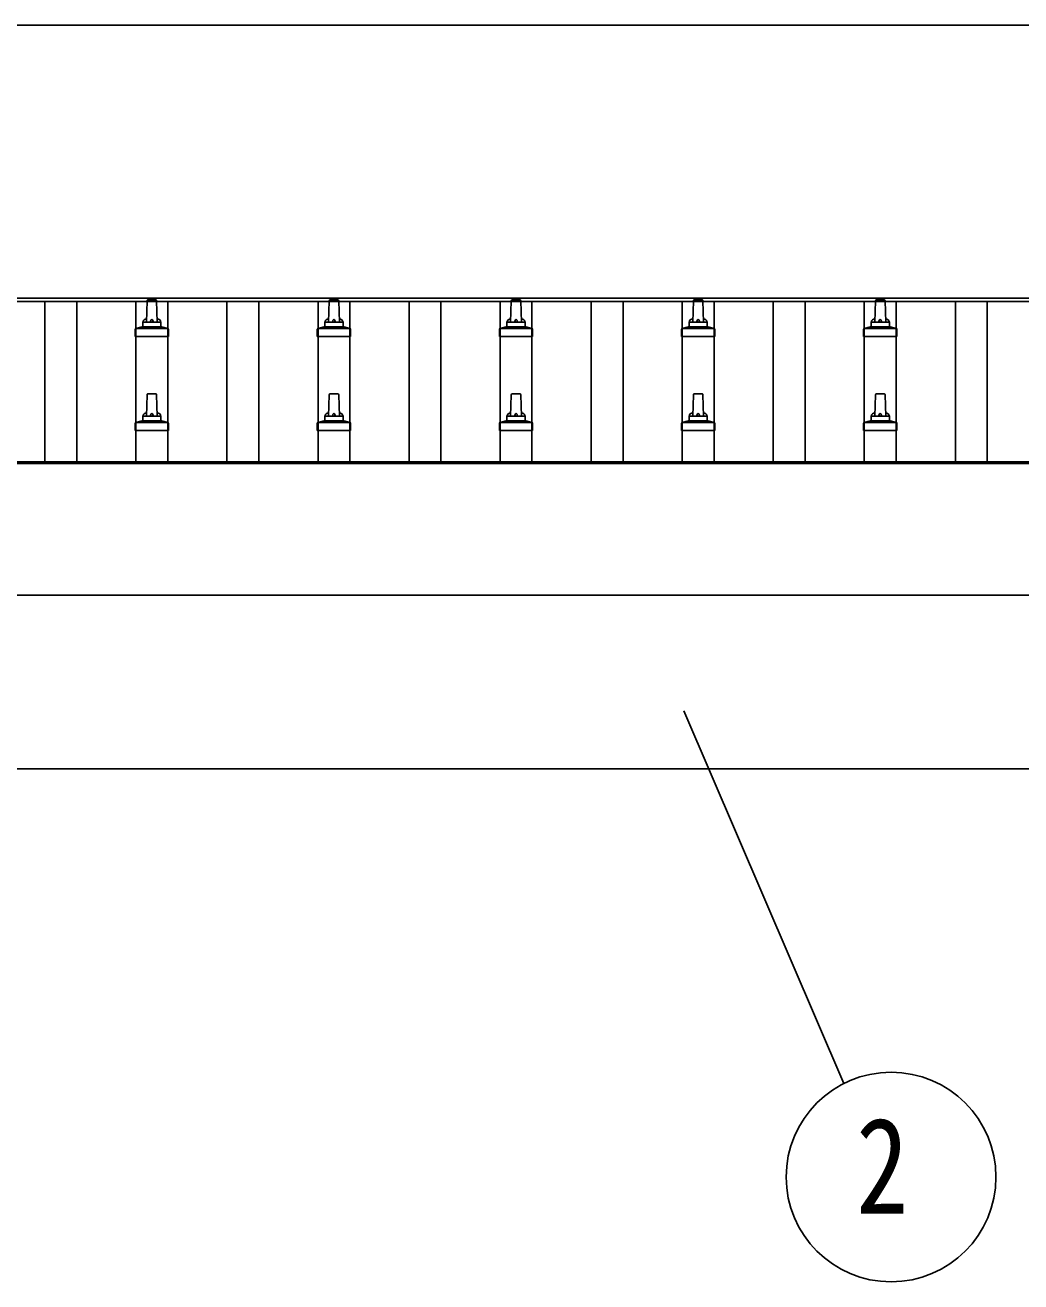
# Model space of a CAD drawing. Units: millimetres, scale not verified. Extents: x -16820 to 16820, y -11880 to 11880.
# Drawn here: x -12493 to -11399, y -6364 to -4983 of the extents above; entities that cross this region are included whole.
import ezdxf
from ezdxf.enums import TextEntityAlignment as Align

# ---------------------------------------------------------------- set-up
doc = ezdxf.new("R2010")
doc.units = ezdxf.units.MM
doc.header["$LTSCALE"] = 50
for name, color, linetype in [('0-4_YKK_13', 4, 'Continuous'), ('0-5_YKK_A1', 4, 'Continuous'), ('0-6_YKK_D', 6, 'Continuous')]:
    doc.layers.add(name, color=color, linetype=linetype)
doc.styles.add('ＭＳ ゴシック', font='')
doc.styles.get('ＭＳ ゴシック').set_extended_font_data('MS Gothic')

msp = doc.modelspace()

# ---------------------------------------------------------------- linework, layer by layer
at = {"layer": '0-4_YKK_13'}
for p, q in [((-12359.42, -5309.07), (-12358.69, -5285.55)), ((-12357.69, -5284.57), (-12349.15, -5284.57)), ((-12348.15, -5285.55), (-12347.42, -5309.07)), ((-12159.42, -5309.07), (-12158.69, -5285.55)), ((-12157.69, -5284.57), (-12149.15, -5284.57)), ((-12148.15, -5285.55), (-12147.42, -5309.07)), ((-11959.42, -5309.07), (-11958.69, -5285.55)), ((-11957.69, -5284.57), (-11949.15, -5284.57)), ((-11948.15, -5285.55), (-11947.42, -5309.07)), ((-11759.42, -5309.07), (-11758.69, -5285.55)), ((-11757.69, -5284.57), (-11749.15, -5284.57)), ((-11748.15, -5285.55), (-11747.42, -5309.07)), ((-11559.42, -5309.07), (-11558.69, -5285.55)), ((-11557.69, -5284.57), (-11549.15, -5284.57)), ((-11548.15, -5285.55), (-11547.42, -5309.07)), ((-12371.67, -5324.57), (-12371.67, -5316.86)), ((-12371.29, -5316.07), (-12335.55, -5316.07)), ((-12370.91, -5315.89), (-12364.19, -5314.26)), ((-12363.8, -5314.07), (-12343.04, -5314.07)), ((-12363.42, -5313.29), (-12363.42, -5309.07)), ((-12362.42, -5309.07), (-12344.42, -5309.07)), ((-12343.42, -5313.29), (-12343.42, -5309.07)), ((-12335.94, -5315.89), (-12342.66, -5314.26)), ((-12335.17, -5324.57), (-12335.17, -5316.86)), ((-12171.67, -5324.57), (-12171.67, -5316.86)), ((-12171.29, -5316.07), (-12135.55, -5316.07)), ((-12170.91, -5315.89), (-12164.19, -5314.26)), ((-12163.8, -5314.07), (-12143.04, -5314.07)), ((-12163.42, -5313.29), (-12163.42, -5309.07)), ((-12162.42, -5309.07), (-12144.42, -5309.07)), ((-12143.42, -5313.29), (-12143.42, -5309.07)), ((-12135.94, -5315.89), (-12142.66, -5314.26)), ((-12135.17, -5324.57), (-12135.17, -5316.86)), ((-11971.67, -5324.57), (-11971.67, -5316.86)), ((-11971.29, -5316.07), (-11935.55, -5316.07)), ((-11970.91, -5315.89), (-11964.19, -5314.26)), ((-11963.8, -5314.07), (-11943.04, -5314.07)), ((-11963.42, -5313.29), (-11963.42, -5309.07)), ((-11962.42, -5309.07), (-11944.42, -5309.07)), ((-11943.42, -5313.29), (-11943.42, -5309.07)), ((-11935.94, -5315.89), (-11942.66, -5314.26)), ((-11935.17, -5324.57), (-11935.17, -5316.86)), ((-11771.67, -5324.57), (-11771.67, -5316.86)), ((-11771.29, -5316.07), (-11735.55, -5316.07)), ((-11770.91, -5315.89), (-11764.19, -5314.26)), ((-11763.8, -5314.07), (-11743.04, -5314.07)), ((-11763.42, -5313.29), (-11763.42, -5309.07)), ((-11762.42, -5309.07), (-11744.42, -5309.07)), ((-11743.42, -5313.29), (-11743.42, -5309.07)), ((-11735.94, -5315.89), (-11742.66, -5314.26)), ((-11735.17, -5324.57), (-11735.17, -5316.86)), ((-11571.67, -5324.57), (-11571.67, -5316.86)), ((-11571.29, -5316.07), (-11535.55, -5316.07)), ((-11570.91, -5315.89), (-11564.19, -5314.26)), ((-11563.8, -5314.07), (-11543.04, -5314.07)), ((-11563.42, -5313.29), (-11563.42, -5309.07)), ((-11562.42, -5309.07), (-11544.42, -5309.07)), ((-11543.42, -5313.29), (-11543.42, -5309.07)), ((-11535.94, -5315.89), (-11542.66, -5314.26)), ((-11535.17, -5324.57), (-11535.17, -5316.86)), ((-12335.17, -5324.57), (-12371.67, -5324.57)), ((-12135.17, -5324.57), (-12171.67, -5324.57)), ((-11935.17, -5324.57), (-11971.67, -5324.57)), ((-11735.17, -5324.57), (-11771.67, -5324.57)), ((-11535.17, -5324.57), (-11571.67, -5324.57)), ((-12359.42, -5412.41), (-12358.69, -5388.88)), ((-12357.69, -5387.91), (-12349.15, -5387.91)), ((-12348.15, -5388.88), (-12347.42, -5412.41)), ((-12159.42, -5412.41), (-12158.69, -5388.88)), ((-12157.69, -5387.91), (-12149.15, -5387.91)), ((-12148.15, -5388.88), (-12147.42, -5412.41)), ((-11959.42, -5412.41), (-11958.69, -5388.88)), ((-11957.69, -5387.91), (-11949.15, -5387.91)), ((-11948.15, -5388.88), (-11947.42, -5412.41)), ((-11759.42, -5412.41), (-11758.69, -5388.88)), ((-11757.69, -5387.91), (-11749.15, -5387.91)), ((-11748.15, -5388.88), (-11747.42, -5412.41)), ((-11559.42, -5412.41), (-11558.69, -5388.88)), ((-11557.69, -5387.91), (-11549.15, -5387.91)), ((-11548.15, -5388.88), (-11547.42, -5412.41)), ((-12363.42, -5416.62), (-12363.42, -5412.41)), ((-12362.42, -5412.41), (-12344.42, -5412.41)), ((-12343.42, -5416.62), (-12343.42, -5412.41)), ((-12163.42, -5416.62), (-12163.42, -5412.41)), ((-12162.42, -5412.41), (-12144.42, -5412.41)), ((-12143.42, -5416.62), (-12143.42, -5412.41)), ((-11963.42, -5416.62), (-11963.42, -5412.41)), ((-11962.42, -5412.41), (-11944.42, -5412.41)), ((-11943.42, -5416.62), (-11943.42, -5412.41)), ((-11763.42, -5416.62), (-11763.42, -5412.41)), ((-11762.42, -5412.41), (-11744.42, -5412.41)), ((-11743.42, -5416.62), (-11743.42, -5412.41)), ((-11563.42, -5416.62), (-11563.42, -5412.41)), ((-11562.42, -5412.41), (-11544.42, -5412.41)), ((-11543.42, -5416.62), (-11543.42, -5412.41)), ((-12371.67, -5427.91), (-12371.67, -5420.19)), ((-12335.17, -5427.91), (-12371.67, -5427.91)), ((-12371.29, -5419.41), (-12335.55, -5419.41)), ((-12370.91, -5419.22), (-12364.19, -5417.59)), ((-12363.8, -5417.41), (-12343.04, -5417.41)), ((-12335.94, -5419.22), (-12342.66, -5417.59)), ((-12335.17, -5427.91), (-12335.17, -5420.19)), ((-12171.67, -5427.91), (-12171.67, -5420.19)), ((-12135.17, -5427.91), (-12171.67, -5427.91)), ((-12171.29, -5419.41), (-12135.55, -5419.41)), ((-12170.91, -5419.22), (-12164.19, -5417.59)), ((-12163.8, -5417.41), (-12143.04, -5417.41)), ((-12135.94, -5419.22), (-12142.66, -5417.59)), ((-12135.17, -5427.91), (-12135.17, -5420.19)), ((-11971.67, -5427.91), (-11971.67, -5420.19)), ((-11935.17, -5427.91), (-11971.67, -5427.91)), ((-11971.29, -5419.41), (-11935.55, -5419.41)), ((-11970.91, -5419.22), (-11964.19, -5417.59)), ((-11963.8, -5417.41), (-11943.04, -5417.41)), ((-11935.94, -5419.22), (-11942.66, -5417.59)), ((-11935.17, -5427.91), (-11935.17, -5420.19)), ((-11771.67, -5427.91), (-11771.67, -5420.19)), ((-11735.17, -5427.91), (-11771.67, -5427.91)), ((-11771.29, -5419.41), (-11735.55, -5419.41)), ((-11770.91, -5419.22), (-11764.19, -5417.59)), ((-11763.8, -5417.41), (-11743.04, -5417.41)), ((-11735.94, -5419.22), (-11742.66, -5417.59)), ((-11735.17, -5427.91), (-11735.17, -5420.19)), ((-11571.67, -5427.91), (-11571.67, -5420.19)), ((-11535.17, -5427.91), (-11571.67, -5427.91)), ((-11571.29, -5419.41), (-11535.55, -5419.41)), ((-11570.91, -5419.22), (-11564.19, -5417.59)), ((-11563.8, -5417.41), (-11543.04, -5417.41)), ((-11535.94, -5419.22), (-11542.66, -5417.59)), ((-11535.17, -5427.91), (-11535.17, -5420.19))]:
    msp.add_line(p, q, dxfattribs=at)
for centre, radius, start, end in [((-12357.69, -5285.57), 1, 90, 178.60509), ((-12349.15, -5285.57), 1, 1.39491, 90), ((-12157.69, -5285.57), 1, 90, 178.60509), ((-12149.15, -5285.57), 1, 1.39491, 90), ((-11957.69, -5285.57), 1, 90, 178.60509), ((-11949.15, -5285.57), 1, 1.39491, 90), ((-11757.69, -5285.57), 1, 90, 178.60509), ((-11749.15, -5285.57), 1, 1.39491, 90), ((-11557.69, -5285.57), 1, 90, 178.60509), ((-11549.15, -5285.57), 1, 1.39491, 90), ((-12370.67, -5316.86), 1, 103.62699, 180), ((-12364.42, -5313.29), 1, 283.62699, 0), ((-12359.34, -5309.71), 4.13, 90, 171.17633), ((-12362.42, -5310.07), 1, 90, 180), ((-12350.09, -5309.07), 4.83, 133.60282, 180), ((-12356.75, -5309.07), 4.83, 0, 46.39718), ((-12347.51, -5309.71), 4.13, 8.82367, 90), ((-12344.42, -5310.07), 1, 0, 90), ((-12342.42, -5313.29), 1, 180, 256.37301), ((-12336.17, -5316.86), 1, 0, 76.37301), ((-12170.67, -5316.86), 1, 103.62699, 180), ((-12164.42, -5313.29), 1, 283.62699, 0), ((-12159.34, -5309.71), 4.13, 90, 171.17633), ((-12162.42, -5310.07), 1, 90, 180), ((-12150.09, -5309.07), 4.83, 133.60282, 180), ((-12156.75, -5309.07), 4.83, 0, 46.39718), ((-12147.51, -5309.71), 4.13, 8.82367, 90), ((-12144.42, -5310.07), 1, 0, 90), ((-12142.42, -5313.29), 1, 180, 256.37301), ((-12136.17, -5316.86), 1, 0, 76.37301), ((-11970.67, -5316.86), 1, 103.62699, 180), ((-11964.42, -5313.29), 1, 283.62699, 0), ((-11959.34, -5309.71), 4.13, 90, 171.17633), ((-11962.42, -5310.07), 1, 90, 180), ((-11950.09, -5309.07), 4.83, 133.60282, 180), ((-11956.75, -5309.07), 4.83, 0, 46.39718), ((-11947.51, -5309.71), 4.13, 8.82367, 90), ((-11944.42, -5310.07), 1, 0, 90), ((-11942.42, -5313.29), 1, 180, 256.37301), ((-11936.17, -5316.86), 1, 0, 76.37301), ((-11770.67, -5316.86), 1, 103.62699, 180), ((-11764.42, -5313.29), 1, 283.62699, 0), ((-11759.34, -5309.71), 4.13, 90, 171.17633), ((-11762.42, -5310.07), 1, 90, 180), ((-11750.09, -5309.07), 4.83, 133.60282, 180), ((-11756.75, -5309.07), 4.83, 0, 46.39718), ((-11747.51, -5309.71), 4.13, 8.82367, 90), ((-11744.42, -5310.07), 1, 0, 90), ((-11742.42, -5313.29), 1, 180, 256.37301), ((-11736.17, -5316.86), 1, 0, 76.37301), ((-11570.67, -5316.86), 1, 103.62699, 180), ((-11564.42, -5313.29), 1, 283.62699, 0), ((-11559.34, -5309.71), 4.13, 90, 171.17633), ((-11562.42, -5310.07), 1, 90, 180), ((-11550.09, -5309.07), 4.83, 133.60282, 180), ((-11556.75, -5309.07), 4.83, 0, 46.39718), ((-11547.51, -5309.71), 4.13, 8.82367, 90), ((-11544.42, -5310.07), 1, 0, 90), ((-11542.42, -5313.29), 1, 180, 256.37301), ((-11536.17, -5316.86), 1, 0, 76.37301), ((-12357.69, -5388.91), 1, 90, 178.60509), ((-12349.15, -5388.91), 1, 1.39491, 90), ((-12157.69, -5388.91), 1, 90, 178.60509), ((-12149.15, -5388.91), 1, 1.39491, 90), ((-11957.69, -5388.91), 1, 90, 178.60509), ((-11949.15, -5388.91), 1, 1.39491, 90), ((-11757.69, -5388.91), 1, 90, 178.60509), ((-11749.15, -5388.91), 1, 1.39491, 90), ((-11557.69, -5388.91), 1, 90, 178.60509), ((-11549.15, -5388.91), 1, 1.39491, 90), ((-12359.34, -5413.04), 4.13, 90, 171.17633), ((-12362.42, -5413.41), 1, 90, 180), ((-12350.09, -5412.41), 4.83, 133.60282, 180), ((-12356.75, -5412.41), 4.83, 0, 46.39718), ((-12347.51, -5413.04), 4.13, 8.82367, 90), ((-12344.42, -5413.41), 1, 0, 90), ((-12159.34, -5413.04), 4.13, 90, 171.17633), ((-12162.42, -5413.41), 1, 90, 180), ((-12150.09, -5412.41), 4.83, 133.60282, 180), ((-12156.75, -5412.41), 4.83, 0, 46.39718), ((-12147.51, -5413.04), 4.13, 8.82367, 90), ((-12144.42, -5413.41), 1, 0, 90), ((-11959.34, -5413.04), 4.13, 90, 171.17633), ((-11962.42, -5413.41), 1, 90, 180), ((-11950.09, -5412.41), 4.83, 133.60282, 180), ((-11956.75, -5412.41), 4.83, 0, 46.39718), ((-11947.51, -5413.04), 4.13, 8.82367, 90), ((-11944.42, -5413.41), 1, 0, 90), ((-11759.34, -5413.04), 4.13, 90, 171.17633), ((-11762.42, -5413.41), 1, 90, 180), ((-11750.09, -5412.41), 4.83, 133.60282, 180), ((-11756.75, -5412.41), 4.83, 0, 46.39718), ((-11747.51, -5413.04), 4.13, 8.82367, 90), ((-11744.42, -5413.41), 1, 0, 90), ((-11559.34, -5413.04), 4.13, 90, 171.17633), ((-11562.42, -5413.41), 1, 90, 180), ((-11550.09, -5412.41), 4.83, 133.60282, 180), ((-11556.75, -5412.41), 4.83, 0, 46.39718), ((-11547.51, -5413.04), 4.13, 8.82367, 90), ((-11544.42, -5413.41), 1, 0, 90), ((-12370.67, -5420.19), 1, 103.62699, 180), ((-12364.42, -5416.62), 1, 283.62699, 0), ((-12342.42, -5416.62), 1, 180, 256.37301), ((-12336.17, -5420.19), 1, 0, 76.37301), ((-12170.67, -5420.19), 1, 103.62699, 180), ((-12164.42, -5416.62), 1, 283.62699, 0), ((-12142.42, -5416.62), 1, 180, 256.37301), ((-12136.17, -5420.19), 1, 0, 76.37301), ((-11970.67, -5420.19), 1, 103.62699, 180), ((-11964.42, -5416.62), 1, 283.62699, 0), ((-11942.42, -5416.62), 1, 180, 256.37301), ((-11936.17, -5420.19), 1, 0, 76.37301), ((-11770.67, -5420.19), 1, 103.62699, 180), ((-11764.42, -5416.62), 1, 283.62699, 0), ((-11742.42, -5416.62), 1, 180, 256.37301), ((-11736.17, -5420.19), 1, 0, 76.37301), ((-11570.67, -5420.19), 1, 103.62699, 180), ((-11564.42, -5416.62), 1, 283.62699, 0), ((-11542.42, -5416.62), 1, 180, 256.37301), ((-11536.17, -5420.19), 1, 0, 76.37301)]:
    msp.add_arc(centre, radius, start, end, dxfattribs=at)
at = {"layer": '0-5_YKK_A1'}
for p, q in [((-12976.42, -5282.55), (-7575.92, -5282.55)), ((-12976.42, -5286.14), (-7553.42, -5286.14)), ((-12470.92, -5462.6), (-12470.92, -5286.14)), ((-12435.92, -5462.6), (-12435.92, -5286.14)), ((-12370.92, -5462.6), (-12370.92, -5286.14)), ((-12335.92, -5462.6), (-12335.92, -5286.14)), ((-12270.92, -5462.6), (-12270.92, -5286.14)), ((-12235.92, -5462.6), (-12235.92, -5286.14)), ((-12170.92, -5462.6), (-12170.92, -5286.14)), ((-12135.92, -5462.6), (-12135.92, -5286.14)), ((-12070.92, -5462.6), (-12070.92, -5286.14)), ((-12035.92, -5462.6), (-12035.92, -5286.14)), ((-11970.92, -5462.6), (-11970.92, -5286.14)), ((-11935.92, -5462.6), (-11935.92, -5286.14)), ((-11870.92, -5462.6), (-11870.92, -5286.14)), ((-11835.92, -5462.6), (-11835.92, -5286.14)), ((-11770.92, -5462.6), (-11770.92, -5286.14)), ((-11735.92, -5462.6), (-11735.92, -5286.14)), ((-11670.92, -5462.6), (-11670.92, -5286.14)), ((-11635.92, -5462.6), (-11635.92, -5286.14)), ((-11570.92, -5462.6), (-11570.92, -5286.14)), ((-11535.92, -5462.6), (-11535.92, -5286.14)), ((-11470.92, -5462.6), (-11470.92, -5286.14)), ((-11435.92, -5462.6), (-11435.92, -5286.14)), ((-12976.42, -5462.6), (-7563.42, -5462.6)), ((-12971.72, -5464.15), (-7563.42, -5464.15)), ((-7563.42, -5609.03), (-12971.72, -5609.03)), ((-7568.42, -5800), (-12859.92, -5800))]:
    msp.add_line(p, q, dxfattribs=at)
at = {"layer": '0-6_YKK_D'}
for p, q in [((-12788.42, -4982.55), (-4718.42, -4982.55)), ((-11769.13, -5736.17), (-11593.32, -6145.63))]:
    msp.add_line(p, q, dxfattribs=at)
msp.add_circle((-11541.52, -6248.53), 115.2, dxfattribs=at)

# ---------------------------------------------------------------- texts
at = {"layer": '0-6_YKK_D', "style": 'ＭＳ ゴシック', "width": 0.8}
msp.add_text('2', height=105.6, dxfattribs=at).set_placement((-11579.92, -6320.53), align=Align.BOTTOM_LEFT)

doc.saveas('drawing.dxf')
